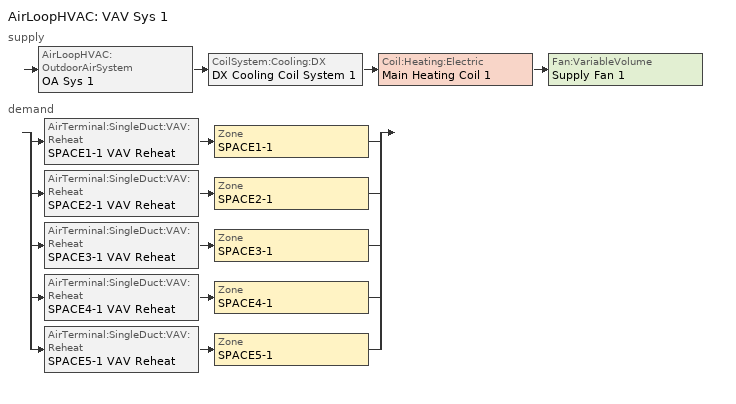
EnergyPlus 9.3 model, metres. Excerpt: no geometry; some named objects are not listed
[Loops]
AirLoopHVAC 'VAV Sys 1'
 supply: AirLoopHVAC:OutdoorAirSystem 'OA Sys 1' > CoilSystem:Cooling:DX 'DX Cooling Coil System 1' > Coil:Heating:Electric 'Main Heating Coil 1' > Fan:VariableVolume 'Supply Fan 1'
 demand: split
  | AirTerminal:SingleDuct:VAV:Reheat 'SPACE1-1 VAV Reheat' > Zone 'SPACE1-1'
  | AirTerminal:SingleDuct:VAV:Reheat 'SPACE2-1 VAV Reheat' > Zone 'SPACE2-1'
  | AirTerminal:SingleDuct:VAV:Reheat 'SPACE3-1 VAV Reheat' > Zone 'SPACE3-1'
  | AirTerminal:SingleDuct:VAV:Reheat 'SPACE4-1 VAV Reheat' > Zone 'SPACE4-1'
  | AirTerminal:SingleDuct:VAV:Reheat 'SPACE5-1 VAV Reheat' > Zone 'SPACE5-1'
[Sizing:Zone] Zone Cooling Design Supply Air Temperature Input Method=SupplyAirTemperature; Zone Cooling Design Supply Air Temperature {C}=16; Zone Heating Design Supply Air Temperature Input Method=SupplyAirTemperature; Zone Heating Design Supply Air Temperature {C}=35; Zone Cooling Design Supply Air Humidity Ratio {kgWater/kgDryAir}=0.009; Zone Heating Design Supply Air Humidity Ratio {kgWater/kgDryAir}=0.004; Zone Heating Sizing Factor=0; Zone Cooling Sizing Factor=0; Cooling Design Air Flow Method=DesignDay; Cooling Design Air Flow Rate {m3/s}=0; Heating Design Air Flow Method=DesignDay; Heating Design Air Flow Rate {m3/s}=0; Account for Dedicated Outdoor Air System=No; Dedicated Outdoor Air System Control Strategy=NeutralSupplyAir; Dedicated Outdoor Air Low Setpoint Temperature for Design {C}=autosize; Dedicated Outdoor Air High Setpoint Temperature for Design {C}=autosize
Name | Design Specification Outdoor Air Object
SPACE1-1 | SZ DSOA SPACE1-1
SPACE2-1 | SZ DSOA SPACE2-1
SPACE3-1 | SZ DSOA SPACE3-1
SPACE4-1 | SZ DSOA SPACE4-1
SPACE5-1 | SZ DSOA SPACE5-1
[DesignSpecification:OutdoorAir] Outdoor Air Method=Sum; Outdoor Air Flow per Person {m3/s-person}=0.00472; Outdoor Air Flow per Zone Floor Area {m3/s-m2}=0.000508
Name | Outdoor Air Flow per Zone {m3/s} | Outdoor Air Schedule
SZ DSOA SPACE1-1; SZ DSOA SPACE2-1; SZ DSOA SPACE3-1; SZ DSOA SPACE4-1; SZ DSOA SPACE5-1 | 0
ZoneMinOARequirements |  | Min OARequirements Sched
[Sizing:System]
VAV Sys 1: Type of Load to Size On=sensible; Design Outdoor Air Flow Rate {m3/s}=autosize; Central Heating Maximum System Air Flow Ratio=1; Preheat Design Temperature {C}=-15; Preheat Design Humidity Ratio {kgWater/kgDryAir}=0.008; Precool Design Temperature {C}=30; Precool Design Humidity Ratio {kgWater/kgDryAir}=0.008; Central Cooling Design Supply Air Temperature {C}=12; Central Heating Design Supply Air Temperature {C}=18; Type of Zone Sum to Use=noncoincident; 100% Outdoor Air in Cooling=no; 100% Outdoor Air in Heating=no; Central Cooling Design Supply Air Humidity Ratio {kgWater/kgDryAir}=0.009; Central Heating Design Supply Air Humidity Ratio {kgWater/kgDryAir}=0.009; Cooling Supply Air Flow Rate Method=DesignDay; Cooling Supply Air Flow Rate {m3/s}=0; Heating Supply Air Flow Rate Method=DesignDay; Heating Supply Air Flow Rate {m3/s}=0; Zone Maximum Outdoor Air Fraction=1; Cooling Design Capacity Method=CoolingDesignCapacity; Cooling Design Capacity {W}=autosize; Heating Design Capacity Method=HeatingDesignCapacity; Heating Design Capacity {W}=autosize; Central Cooling Capacity Control Method=VAV
[ZoneControl:Thermostat] Control Type Schedule=Zone Control Type Sched
Name | Zone or ZoneList | Control 1 | Control 2 | Control 3
SPACE1-1 Control | SPACE1-1 | CoolingSetPoint SPACE1-1 | HeatingSetpoint SPACE1-1 | DualSetPoint SPACE1-1
SPACE2-1 Control | SPACE2-1 | CoolingSetPoint SPACE2-1 | HeatingSetpoint SPACE2-1 | DualSetPoint SPACE2-1
SPACE3-1 Control | SPACE3-1 | CoolingSetPoint SPACE3-1 | HeatingSetpoint SPACE3-1 | DualSetPoint SPACE3-1
SPACE4-1 Control | SPACE4-1 | CoolingSetPoint SPACE4-1 | HeatingSetpoint SPACE4-1 | DualSetPoint SPACE4-1
SPACE5-1 Control | SPACE5-1 | CoolingSetPoint SPACE5-1 | HeatingSetpoint SPACE5-1 | DualSetPoint SPACE5-1
[ThermostatSetpoint:SingleHeating]
Name | Setpoint Temperature Schedule
HeatingSetpoint SPACE1-1 | Htg-SetP-Sch SPACE1-1
HeatingSetpoint SPACE2-1 | Htg-SetP-Sch SPACE2-1
HeatingSetpoint SPACE3-1 | Htg-SetP-Sch SPACE3-1
HeatingSetpoint SPACE4-1 | Htg-SetP-Sch SPACE4-1
HeatingSetpoint SPACE5-1 | Htg-SetP-Sch SPACE5-1
[ThermostatSetpoint:SingleCooling]
Name | Setpoint Temperature Schedule
CoolingSetpoint SPACE1-1 | Clg-SetP-Sch SPACE1-1
CoolingSetpoint SPACE2-1 | Clg-SetP-Sch SPACE2-1
CoolingSetpoint SPACE3-1 | Clg-SetP-Sch SPACE3-1
CoolingSetpoint SPACE4-1 | Clg-SetP-Sch SPACE4-1
CoolingSetpoint SPACE5-1 | Clg-SetP-Sch SPACE5-1
[ThermostatSetpoint:DualSetpoint]
Name | Heating Setpoint Temperature Schedule | Cooling Setpoint Temperature Schedule
DualSetPoint SPACE1-1 | Htg-SetP-Sch SPACE1-1 | Clg-SetP-Sch SPACE1-1
DualSetPoint SPACE2-1 | Htg-SetP-Sch SPACE2-1 | Clg-SetP-Sch SPACE2-1
DualSetPoint SPACE3-1 | Htg-SetP-Sch SPACE3-1 | Clg-SetP-Sch SPACE3-1
DualSetPoint SPACE4-1 | Htg-SetP-Sch SPACE4-1 | Clg-SetP-Sch SPACE4-1
DualSetPoint SPACE5-1 | Htg-SetP-Sch SPACE5-1 | Clg-SetP-Sch SPACE5-1
[Zone equipment]
SPACE1-1: SPACE1-1 VAV Reheat
SPACE2-1: SPACE2-1 VAV Reheat
SPACE3-1: SPACE3-1 VAV Reheat
SPACE4-1: SPACE4-1 VAV Reheat
SPACE5-1: SPACE5-1 VAV Reheat
[AirTerminal:SingleDuct:VAV:Reheat] Availability Schedule=TerminalUnitAvailSched; Maximum Air Flow Rate {m3/s}=autosize; Zone Minimum Air Flow Input Method=Constant; Constant Minimum Air Flow Fraction=0.1; Maximum Hot Water or Steam Flow Rate {m3/s}=0; Minimum Hot Water or Steam Flow Rate {m3/s}=0; Convergence Tolerance=0.001; Damper Heating Action=Normal; Design Specification Outdoor Air Object=ZoneMinOARequirements
Name | Reheat Coil | Maximum Flow Fraction During Reheat
SPACE1-1 VAV Reheat | SPACE1-1 Zone Coil | AutoCalculate
SPACE2-1 VAV Reheat | SPACE2-1 Zone Coil
SPACE3-1 VAV Reheat | SPACE3-1 Zone Coil
SPACE4-1 VAV Reheat | SPACE4-1 Zone Coil
SPACE5-1 VAV Reheat | SPACE5-1 Zone Coil
[Coil:Heating:Electric] Efficiency=0.98; Nominal Capacity {W}=autosize
Name | Availability Schedule
SPACE1-1 Zone Coil; SPACE2-1 Zone Coil; SPACE3-1 Zone Coil; SPACE4-1 Zone Coil; SPACE5-1 Zone Coil | ReheatCoilAvailSched
Main heating Coil 1 | HeatingCoilAvailSched
[AirLoopHVAC:ReturnPlenum]
Return-Plenum-1: Zone=PLENUM-1
[AirLoopHVAC]
VAV Sys 1: Design Supply Air Flow Rate {m3/s}=autosize
[CoilSystem:Cooling:DX]
DX Cooling Coil System 1: Availability Schedule=CoolingCoilAvailSched; Cooling Coil=Main Cooling Coil 1
[Coil:Cooling:DX:TwoSpeed]
Main Cooling Coil 1: Availability Schedule=CoolingCoilAvailSched; High Speed Gross Rated Total Cooling Capacity {W}=autosize; High Speed Rated Sensible Heat Ratio=autosize; High Speed Gross Rated Cooling COP {W/W}=3; High Speed Rated Air Flow Rate {m3/s}=autosize; Unit Internal Static Air Pressure {Pa}=450; Total Cooling Capacity Function of Temperature Curve=VarSpeedCoolCapFT; Total Cooling Capacity Function of Flow Fraction Curve=PackagedRatedCoolCapFFlow; Energy Input Ratio Function of Temperature Curve=VarSpeedCoolEIRFT; Energy Input Ratio Function of Flow Fraction Curve=PackagedRatedCoolEIRFFlow; Part Load Fraction Correlation Curve=VarSpeedCyclingPLFFPLR; Low Speed Gross Rated Total Cooling Capacity {W}=autosize; Low Speed Gross Rated Sensible Heat Ratio=autosize; Low Speed Gross Rated Cooling COP {W/W}=4.2; Low Speed Rated Air Flow Rate {m3/s}=autosize; Low Speed Total Cooling Capacity Function of Temperature Curve=VarSpeedCoolCapLSFT; Low Speed Energy Input Ratio Function of Temperature Curve=VarSpeedCoolEIRLSFT; Condenser Type=EvaporativelyCooled; Basin Heater Capacity {W/K}=200; Basin Heater Setpoint Temperature {C}=2; Basin Heater Operating Schedule=BasinHeaterSched
[Fan:VariableVolume]
Supply Fan 1: Availability Schedule=FanAvailSched; Fan Total Efficiency=0.7; Pressure Rise {Pa}=600; Maximum Flow Rate {m3/s}=autosize; Fan Power Minimum Flow Rate Input Method=Fraction; Fan Power Minimum Flow Fraction=0.25; Motor Efficiency=0.9; Motor In Airstream Fraction=1; Fan Power Coefficient 1=0.00153024; Fan Power Coefficient 2=0.00520806; Fan Power Coefficient 3=1.10862; Fan Power Coefficient 4=-0.116356; Fan Power Coefficient 5=0
[Controller:OutdoorAir]
OA Controller 1: Minimum Outdoor Air Flow Rate {m3/s}=autosize; Maximum Outdoor Air Flow Rate {m3/s}=autosize; Economizer Control Type=FixedDryBulb; Economizer Control Action Type=ModulateFlow; Economizer Maximum Limit Dry-Bulb Temperature {C}=25; Economizer Minimum Limit Dry-Bulb Temperature {C}=4; Lockout Type=NoLockout; Minimum Limit Type=ProportionalMinimum; Minimum Outdoor Air Schedule=Min OA Sched
[SetpointManager:MultiZone:Heating:Average]
Supply Air Temp Manager 1: HVAC Air Loop=VAV Sys 1; Minimum Setpoint Temperature {C}=12; Maximum Setpoint Temperature {C}=36; Setpoint Node or NodeList=Supply Air Temp Nodes 1
[SetpointManager:MixedAir]
Mixed Air and Coil Exit Temp Manager 1: Control Variable=Temperature; Setpoint Node or NodeList=Supply Fan Upstream Nodes
[EnergyManagementSystem:Sensor]
Name | Output:Variable or Output:Meter Index Key | Output:Variable or Output:Meter
Temp_1 | SPACE1-1 | Zone Air Temperature
Temp_2 | SPACE2-1 | Zone Air Temperature
Temp_3 | SPACE3-1 | Zone Air Temperature
Temp_4 | SPACE4-1 | Zone Air Temperature
Temp_5 | SPACE5-1 | Zone Air Temperature
Count_1 | SPACE1-1 | Zone People Occupant Count
Count_2 | SPACE2-1 | Zone People Occupant Count
Count_3 | SPACE3-1 | Zone People Occupant Count
Count_4 | SPACE4-1 | Zone People Occupant Count
Count_5 | SPACE5-1 | Zone People Occupant Count
[Schedule:Compact]
BasinHeaterSched; Min OA Sched; FanAvailSched; CoolingCoilAvailSched; HeatingCoilAvailSched; ReheatCoilAvailSched; TerminalUnitAvailSched; Min OARequirements Sched: Through: 12/31, For: AllDays, Until: 24:00, 1
Zone Control Type Sched: Through: 12/31, For: SummerDesignDay, Until: 24:00, 2, For: WinterDesignDay, Until: 24:00, 1, For: AllOtherDays, Until: 24:00, 4
[Curve:Biquadratic] Minimum Value of x=12.77778; Maximum Value of x=23.88889; Minimum Value of y=23.88889; Maximum Value of y=46.11111; Input Unit Type for X=Temperature; Input Unit Type for Y=Temperature; Output Unit Type=Dimensionless
Name | Coefficient1 Constant | Coefficient2 x | Coefficient3 x**2 | Coefficient4 y | Coefficient5 y**2 | Coefficient6 x*y
VarSpeedCoolCapFT; VarSpeedCoolCapLSFT | 0.476428 | 0.0401147 | 0.000226411 | -0.000827136 | -7.3224e-06 | -0.000446278
VarSpeedCoolEIRFT | 0.632475 | -0.0121321 | 0.000507773 | 0.0155377 | 0.00027284 | -0.000679201
VarSpeedCoolEIRLSFT | 0.774645 | -0.0343731 | 0.000783173 | 0.0146596 | 0.000488851 | -0.000752036
[Curve:Cubic] Minimum Value of x=0.5; Maximum Value of x=1.5; Input Unit Type for X=Dimensionless; Output Unit Type=Dimensionless
Name | Coefficient1 Constant | Coefficient2 x | Coefficient3 x**2 | Coefficient4 x**3
PackagedRatedCoolCapFFlow | 0.472786 | 1.24334 | -1.03871 | 0.322578
PackagedRatedCoolEIRFFlow | 1.00795 | 0.345441 | -0.692289 | 0.338899
[Curve:Quadratic]
VarSpeedCyclingPLFFPLR: Coefficient1 Constant=0.85; Coefficient2 x=0.15; Coefficient3 x**2=0; Minimum Value of x=0; Maximum Value of x=1
[Schedule:Constant]
Name | Initial Value
Htg-SetP-Sch SPACE1-1; Htg-SetP-Sch SPACE2-1; Htg-SetP-Sch SPACE3-1; Htg-SetP-Sch SPACE4-1; Htg-SetP-Sch SPACE5-1 | 12.8
Clg-SetP-Sch SPACE1-1; Clg-SetP-Sch SPACE2-1; Clg-SetP-Sch SPACE3-1; Clg-SetP-Sch SPACE4-1; Clg-SetP-Sch SPACE5-1 | 23
